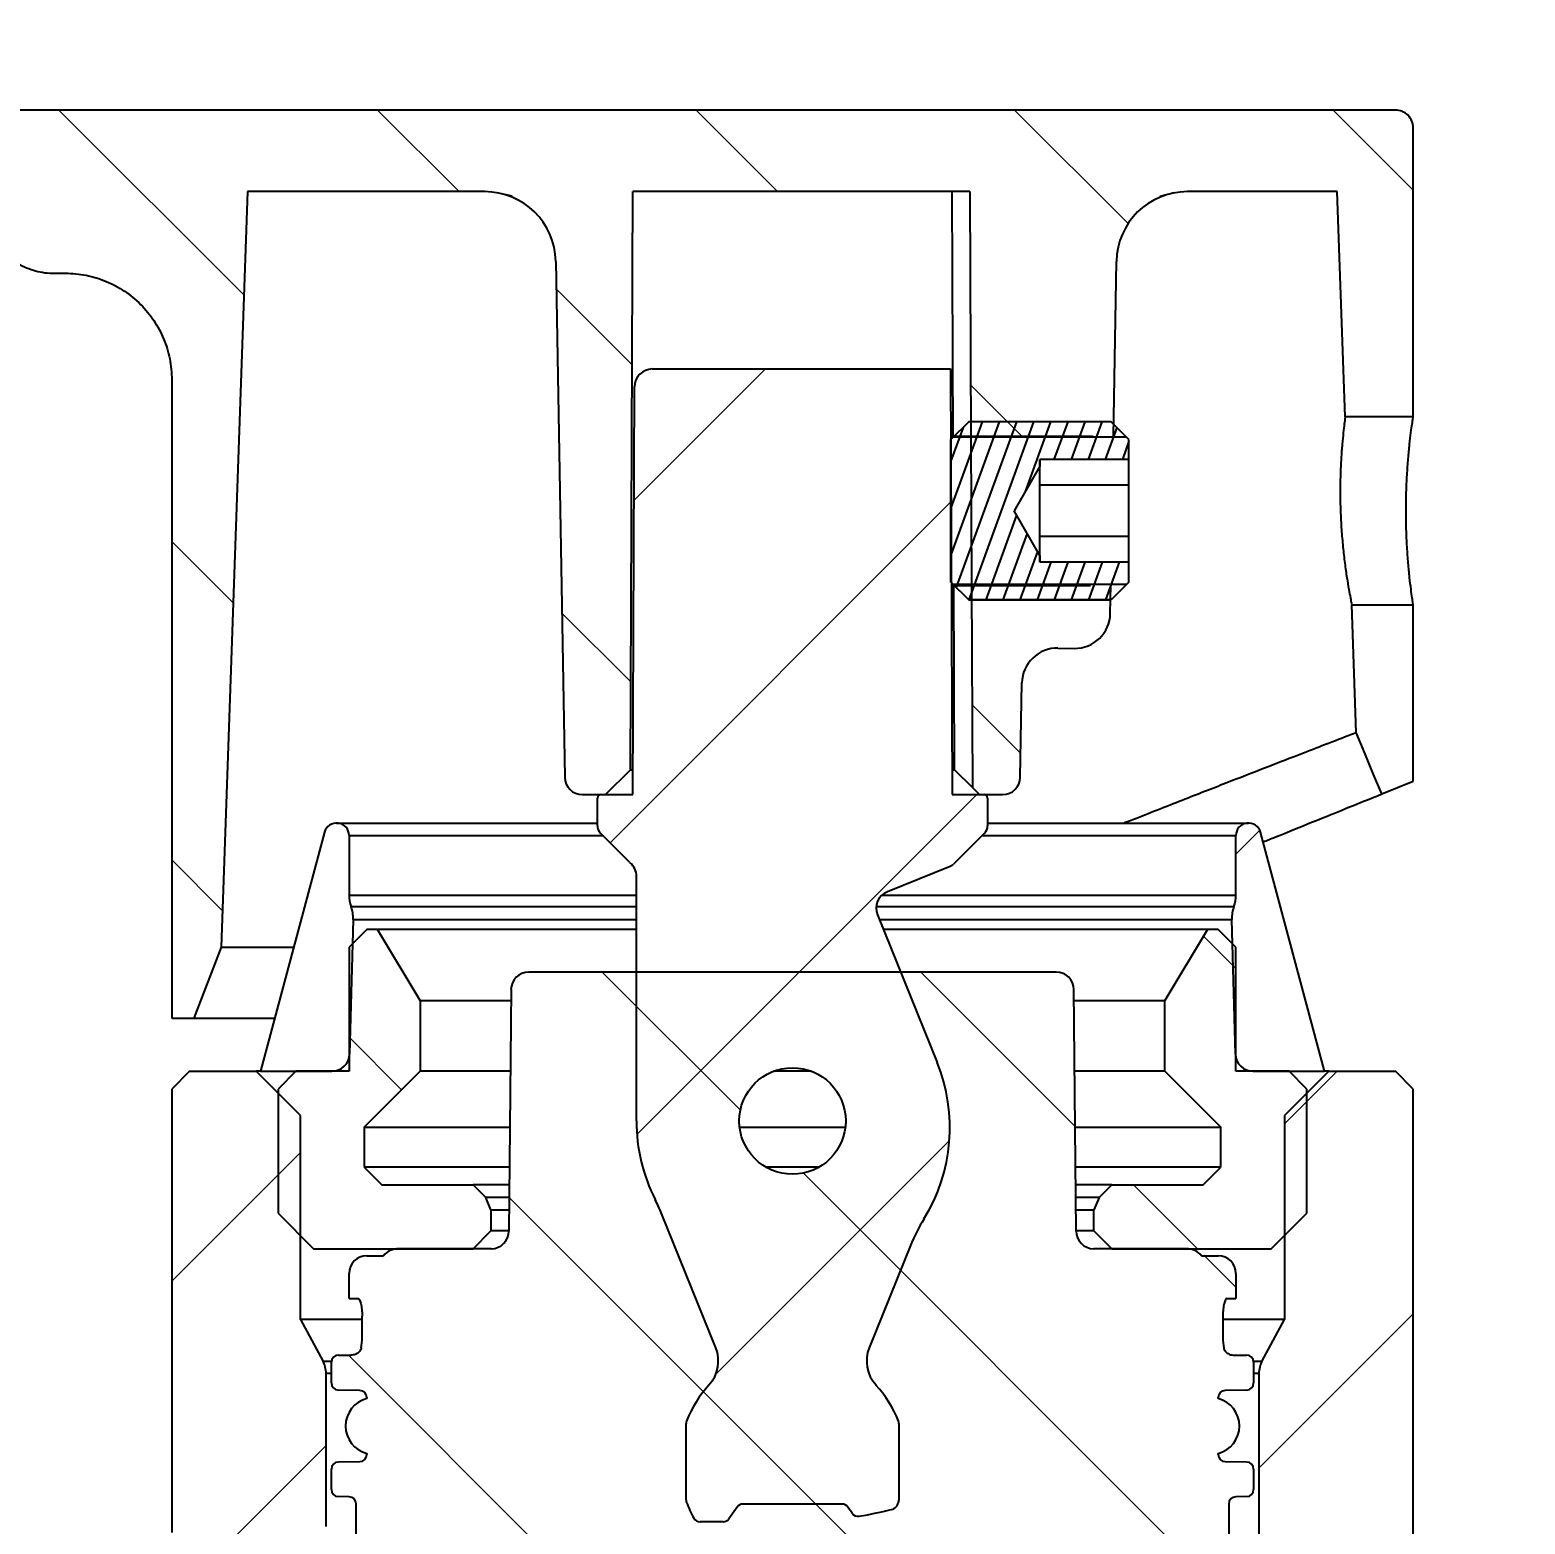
# Model space of a CAD drawing. Extents: x 0 to 1128, y 0 to 827.
# Drawn here: x 695.56 to 737.75, y 250.2 to 292.37 of the extents above; entities that cross this region are included whole.
import ezdxf

# ---------------------------------------------------------------- set-up
doc = ezdxf.new("R2010")
doc.units = 0
doc.header["$LTSCALE"] = 4
doc.header["$MEASUREMENT"] = 0
doc.header["$PDMODE"] = 3
doc.header["$PDSIZE"] = -10
doc.layers.get('0').update_dxf_attribs({"linetype": 'CONTINUOUS'})
doc.layers.get('DEFPOINTS').update_dxf_attribs({"linetype": 'CONTINUOUS'})
doc.layers.add('DEF_LAYER_ASSEM_MEMBER', color=7, linetype='CONTINUOUS')
doc.styles.add('Daelim Dimension', font='')
doc.styles.get('Daelim Dimension').set_extended_font_data('나눔고딕')
doc.dimstyles.new('DEFAULT', dxfattribs={"dimscale": 2, "dimtxt": 2, "dimasz": 2, "dimexe": 0, "dimexo": 2, "dimgap": 1, "dimtad": 1, "dimdec": 1, "dimzin": 9, "dimdsep": 46, "dimtxsty": 'Daelim Dimension', "dimcen": 0.5, "dimclrd": 252, "dimclre": 252, "dimclrt": 3, "dimadec": 1, "dimazin": 0, "dimtfac": 1, "dimtdec": 1, "dimtix": 1, "dimtmove": 0, "dimatfit": 3, "dimfxl": 1, "dimtolj": 1, "dimtzin": 1, "dimlwd": 9, "dimlwe": 9, "dimarcsym": 0})
pattern_1 = [(45, (206.573, -181.995), (-4.494825, 4.494825), [])]
pattern_2 = [(135, (206.573, -181.995), (-4.494825, -4.494825), [])]

# ---------------------------------------------------------------- blocks, each defined once
blk = doc.blocks.new('*D31')
at = {"color": 5, "lineweight": 9, "ltscale": 0.5, "transparency": 16777216}
for p, q in [((628.986, 291.801), (628.986, 327.879)), ((796.346, 226.827), (796.346, 327.879)), ((792.346, 325.879), (632.986, 325.879))]:
    blk.add_line(p, q, dxfattribs=at)
at = {"color": 5, "ltscale": 0.5, "transparency": 16777216}
for points in [[(632.986, 326.546), (632.986, 325.213), (628.986, 325.879)], [(792.346, 326.546), (792.346, 325.213), (796.346, 325.879)]]:
    blk.add_solid(points, dxfattribs=at)
at = {"layer": 'DEFPOINTS', "color": 0, "ltscale": 0.5, "transparency": 16777216}
for p in [(628.986, 325.879), (628.986, 287.801), (796.346, 222.827)]:
    blk.add_point(p, dxfattribs=at)
at = {"color": 7, "ltscale": 0.5, "transparency": 16777216, "insert": (712.666, 333.323), "char_height": 10, "attachment_point": 5, "style": 'Daelim Dimension'}
blk.add_mtext('\\A1;167', dxfattribs=at)

msp = doc.modelspace()

# ---------------------------------------------------------------- hatches: boundary and pattern name
at = {"linetype": 'Continuous', "lineweight": 18}
h = msp.add_hatch(dxfattribs=at)
h.set_pattern_fill('ANSI31', scale=50.853136, angle=90, style=0)
h.set_pattern_definition(pattern_2)
edge = h.paths.add_edge_path(flags=0)
edge.add_line((726.22, 285.834), (726.134, 280.894))
edge.add_line((726.134, 280.894), (722.112, 280.894))
edge.add_line((722.112, 280.894), (722.084, 287.801))
edge.add_line((722.084, 287.801), (712.574, 287.801))
edge.add_line((712.574, 287.801), (712.506, 271.481))
edge.add_line((712.506, 271.481), (711.805, 270.783))
edge.add_line((711.805, 270.783), (711.151, 270.783))
edge.add_arc((711.151, 271.284), 0.501, 181, 270, ccw=False)
edge.add_line((710.65, 271.275), (710.396, 285.834))
edge.add_arc((708.394, 285.799), 2.002, 361, 450)
edge.add_line((708.394, 287.801), (701.701, 287.801))
edge.add_line((701.701, 287.801), (700.956, 266.478))
edge.add_line((700.956, 266.478), (700.186, 264.477))
edge.add_line((700.186, 264.477), (699.56, 264.477))
edge.add_line((699.56, 264.477), (699.56, 282.495))
edge.add_spline(control_points=[(699.56, 282.495), (699.56, 282.729), (699.532, 282.963), (699.478, 283.19), (699.401, 283.515), (699.266, 283.831), (699.087, 284.112), (698.905, 284.397), (698.671, 284.655), (698.404, 284.862), (698.14, 285.068), (697.838, 285.232), (697.521, 285.34), (697.212, 285.444), (696.883, 285.499), (696.557, 285.499)], knot_values=[0.000025, 0.000025, 0.000025, 0.000025, 0.000724, 0.000724, 0.000724, 0.001732, 0.001732, 0.001732, 0.002753, 0.002753, 0.002753, 0.003763, 0.003763, 0.003763, 0.004744, 0.004744, 0.004744, 0.004744], weights=[1, 1, 1, 1, 1, 1, 1, 1, 1, 1, 1, 1, 1, 1, 1, 1], degree=3, periodic=0)
edge.add_line((696.557, 285.499), (696.25, 285.499))
edge.add_spline(control_points=[(696.25, 285.499), (696.205, 285.498), (696.161, 285.499), (696.117, 285.502), (695.893, 285.515), (695.668, 285.567), (695.461, 285.654), (695.254, 285.74), (695.06, 285.864), (694.893, 286.014), (694.729, 286.162), (694.589, 286.339), (694.482, 286.531)], knot_values=[0.000012, 0.000012, 0.000012, 0.000012, 0.000144, 0.000144, 0.000144, 0.000826, 0.000826, 0.000826, 0.001508, 0.001508, 0.001508, 0.002176, 0.002176, 0.002176, 0.002176], weights=[1, 1, 1, 1, 1, 1, 1, 1, 1, 1, 1, 1, 1], degree=3, periodic=0)
edge.add_spline(control_points=[(694.482, 286.531), (694.449, 286.592), (694.416, 286.648), (694.381, 286.703), (694.201, 286.988), (693.97, 287.245), (693.706, 287.454), (693.442, 287.662), (693.138, 287.828), (692.82, 287.938), (692.508, 288.045), (692.174, 288.101), (691.844, 288.101)], knot_values=[0.000018, 0.000018, 0.000018, 0.000018, 0.000213, 0.000213, 0.000213, 0.001236, 0.001236, 0.001236, 0.002257, 0.002257, 0.002257, 0.00326, 0.00326, 0.00326, 0.00326], weights=[1, 1, 1, 1, 1, 1, 1, 1, 1, 1, 1, 1, 1], degree=3, periodic=0)
edge.add_line((691.844, 288.101), (643.409, 288.101))
edge.add_spline(control_points=[(643.409, 288.101), (643.352, 288.101), (643.295, 288.1), (643.238, 288.096), (642.902, 288.077), (642.565, 287.999), (642.254, 287.87), (641.943, 287.741), (641.651, 287.556), (641.401, 287.331), (641.151, 287.106), (640.936, 286.835), (640.775, 286.54)], knot_values=[0.000033, 0.000033, 0.000033, 0.000033, 0.000204, 0.000204, 0.000204, 0.001227, 0.001227, 0.001227, 0.002249, 0.002249, 0.002249, 0.003271, 0.003271, 0.003271, 0.003271], weights=[1, 1, 1, 1, 1, 1, 1, 1, 1, 1, 1, 1, 1], degree=3, periodic=0)
edge.add_spline(control_points=[(640.775, 286.54), (640.755, 286.503), (640.733, 286.466), (640.711, 286.431), (640.591, 286.241), (640.436, 286.07), (640.26, 285.93), (640.084, 285.791), (639.882, 285.681), (639.67, 285.608), (639.462, 285.536), (639.239, 285.499), (639.019, 285.499)], knot_values=[0.000013, 0.000013, 0.000013, 0.000013, 0.00014, 0.00014, 0.00014, 0.000821, 0.000821, 0.000821, 0.001502, 0.001502, 0.001502, 0.002171, 0.002171, 0.002171, 0.002171], weights=[1, 1, 1, 1, 1, 1, 1, 1, 1, 1, 1, 1, 1], degree=3, periodic=0)
edge.add_line((639.019, 285.499), (631.289, 285.499))
edge.add_spline(control_points=[(631.289, 285.499), (631.097, 285.499), (630.663, 285.545), (629.897, 285.889), (629.19, 286.654), (628.884, 287.801), (629.19, 288.948), (629.897, 289.713), (630.663, 290.057), (631.097, 290.103), (631.288, 290.103)], knot_values=[0.026603, 0.026603, 0.026603, 0.026603, 0.145132, 0.263666, 0.3822, 0.500735, 0.619269, 0.737803, 0.856338, 0.974867, 0.974867, 0.974867, 0.974867], weights=[1, 1, 1, 1, 1, 1, 1, 1, 1, 1, 1], degree=3, periodic=0)
edge.add_line((631.288, 290.103), (734.095, 290.103))
edge.add_spline(control_points=[(734.095, 290.103), (734.096, 290.103), (734.155, 290.103), (734.283, 290.082), (734.461, 289.967), (734.576, 289.788), (734.597, 289.659), (734.597, 289.599)], knot_values=[0, 0, 0, 0, 0.000693, 0.199821, 0.39895, 0.598078, 0.80137, 0.80137, 0.80137, 0.80137], weights=[1, 1, 1, 1, 1, 1, 1, 1], degree=3, periodic=0)
edge.add_line((734.597, 289.599), (734.597, 281.444))
edge.add_line((734.597, 281.444), (732.677, 281.444))
edge.add_line((732.677, 281.444), (732.455, 287.801))
edge.add_line((732.455, 287.801), (728.222, 287.801))
edge.add_arc((728.222, 285.799), 2.002, 450, 539)
h = msp.add_hatch(dxfattribs=at)
h.set_pattern_fill('ANSI31', scale=50.853136, style=0)
h.set_pattern_definition(pattern_1)
edge = h.paths.add_edge_path(flags=0)
edge.add_arc((713.985, 254.801), 1.001, 317.3769, 382)
edge.add_line((714.913, 255.176), (713.383, 258.962))
edge.add_arc((708.742, 257.087), 5.005, 382, 386.9153)
edge.add_arc((717.579, 261.574), 4.905, 180, 206.9153, ccw=False)
edge.add_line((712.674, 261.574), (712.674, 268.477))
edge.add_arc((712.173, 268.477), 0.501, 360, 409.0553)
edge.add_arc((712.698, 269.081), 0.3, 225, 229.0553, ccw=False)
edge.add_line((712.486, 268.869), (711.66, 269.694))
edge.add_arc((711.873, 269.907), 0.3, 180, 225, ccw=False)
edge.add_line((711.573, 269.907), (711.573, 270.683))
edge.add_arc((711.673, 270.683), 0.1, 450, 540, ccw=False)
edge.add_line((711.673, 270.783), (712.574, 270.783))
edge.add_line((712.574, 270.783), (712.622, 282.297))
edge.add_arc((713.122, 282.295), 0.501, 450, 539.7613, ccw=False)
edge.add_line((713.122, 282.796), (721.533, 282.796))
edge.add_line((721.533, 282.796), (721.583, 270.783))
edge.add_line((721.583, 270.783), (722.484, 270.783))
edge.add_arc((722.484, 270.683), 0.1, 360, 450, ccw=False)
edge.add_line((722.584, 270.683), (722.584, 269.907))
edge.add_arc((722.284, 269.907), 0.3, 315, 360, ccw=False)
edge.add_line((722.496, 269.694), (721.626, 268.824))
edge.add_arc((721.414, 269.037), 0.3, 292, 315, ccw=False)
edge.add_line((721.526, 268.758), (719.755, 268.043))
edge.add_arc((719.943, 267.579), 0.501, 472, 562)
edge.add_line((719.478, 267.391), (721.162, 263.224))
edge.add_arc((716.614, 261.386), 4.905, 328.3415, 382, ccw=False)
edge.add_arc((725.05, 256.185), 5.005, 508.3415, 518)
edge.add_line((720.409, 258.06), (719.244, 255.176))
edge.add_arc((720.172, 254.801), 1.001, 518, 582.6231)
edge.add_arc((717.078, 251.953), 3.203, 381.0395, 402.6231, ccw=False)
edge.add_arc((719.881, 253.032), 0.2, 360, 381.0395, ccw=False)
edge.add_line((720.081, 253.032), (720.081, 250.875))
edge.add_arc((719.881, 250.875), 0.2, 338.9605, 360, ccw=False)
edge.add_arc((717.078, 251.953), 3.203, 337.725, 338.9605, ccw=False)
edge.add_arc((719.857, 250.815), 0.2, 284.4835, 337.725, ccw=False)
edge.add_arc((717.078, 261.574), 11.312, 279.573, 284.4835, ccw=False)
edge.add_arc((718.926, 250.617), 0.2, 215, 279.573, ccw=False)
edge.add_line((718.762, 250.502), (718.64, 250.677))
edge.add_arc((718.476, 250.562), 0.2, 395, 450)
edge.add_line((718.476, 250.762), (715.681, 250.762))
edge.add_arc((715.681, 250.562), 0.2, 450, 505)
edge.add_line((715.517, 250.677), (715.286, 250.347))
edge.add_arc((715.122, 250.462), 0.2, 270, 325, ccw=False)
edge.add_line((715.122, 250.262), (714.472, 250.262))
edge.add_arc((714.472, 250.462), 0.2, 209.7779, 270, ccw=False)
edge.add_arc((717.078, 251.953), 3.203, 201.0395, 209.7779, ccw=False)
edge.add_arc((714.275, 250.875), 0.2, 180, 201.0395, ccw=False)
edge.add_line((714.075, 250.875), (714.075, 253.032))
edge.add_arc((714.275, 253.032), 0.2, 518.9605, 540, ccw=False)
edge.add_arc((717.078, 251.953), 3.203, 497.3769, 518.9605, ccw=False)
edge = h.paths.add_edge_path(flags=0)
edge.add_arc((717.078, 261.574), 1.502, 180, 540, ccw=False)
h = msp.add_hatch(dxfattribs=at)
h.set_pattern_fill('ANSI31', scale=50.853136, angle=90, style=0)
h.set_pattern_definition(pattern_2)
edge = h.paths.add_edge_path(flags=0)
edge.add_line((726.06, 276.689), (726.046, 275.896))
edge.add_arc((725.046, 275.913), 1.001, 269, 359, ccw=False)
edge.add_line((725.028, 274.912), (724.571, 274.92))
edge.add_arc((724.554, 273.919), 1.001, 449, 539)
edge.add_line((723.553, 273.937), (723.506, 271.275))
edge.add_arc((723.006, 271.284), 0.501, 270, 359, ccw=False)
edge.add_line((723.006, 270.783), (722.352, 270.783))
edge.add_line((722.352, 270.783), (722.154, 270.981))
edge.add_line((722.154, 270.981), (722.13, 276.689))
edge.add_line((722.13, 276.689), (726.06, 276.689))
h = msp.add_hatch(dxfattribs=at)
h.set_pattern_fill('ANSI31', scale=50.853136, style=0)
h.set_pattern_definition(pattern_1)
edge = h.paths.add_edge_path(flags=0)
edge.add_arc((728.59, 267.951), 1.001, 340.6905, 360)
edge.add_line((729.591, 267.951), (729.591, 269.629))
edge.add_arc((729.945, 269.629), 0.354, 375, 540, ccw=False)
edge.add_line((730.287, 269.72), (732.094, 262.975))
edge.add_line((732.094, 262.975), (730.079, 262.975))
edge.add_arc((730.079, 263.476), 0.501, 181.5, 270, ccw=False)
edge.add_line((729.579, 263.462), (729.479, 267.263))
edge.add_arc((730.48, 267.289), 1.001, 160.6905, 181.5, ccw=False)
h = msp.add_hatch(dxfattribs=at)
h.set_pattern_fill('ANSI31', scale=50.853136, angle=90, style=0)
h.set_pattern_definition(pattern_2)
h.paths.add_polyline_path([(702.563, 258.971), (702.563, 262.475), (703.064, 262.975), (704.565, 262.975), (704.565, 266.479), (705.066, 266.979), (705.366, 266.979), (706.567, 264.977), (706.567, 262.975), (704.991, 261.398), (704.991, 260.272), (705.491, 259.772), (708.069, 259.772), (708.423, 259.418), (708.569, 259.064), (708.569, 258.47), (708.069, 257.97), (703.564, 257.97)], flags=0)
h = msp.add_hatch(dxfattribs=at)
h.set_pattern_fill('ANSI31', scale=50.853136, angle=90, style=0)
h.set_pattern_definition(pattern_2)
h.paths.add_polyline_path([(731.593, 262.475), (731.593, 258.971), (730.592, 257.97), (726.088, 257.97), (725.587, 258.47), (725.587, 259.064), (725.734, 259.418), (726.088, 259.772), (728.665, 259.772), (729.166, 260.272), (729.166, 261.398), (727.589, 262.975), (727.589, 264.977), (728.791, 266.979), (729.091, 266.979), (729.591, 266.479), (729.591, 262.975), (731.093, 262.975)], flags=0)
h = msp.add_hatch(dxfattribs=at)
h.set_pattern_fill('ANSI31', scale=50.853136, angle=90, style=0)
h.set_pattern_definition(pattern_2)
edge = h.paths.add_edge_path(flags=0)
edge.add_line((729.226, 256.068), (729.226, 255.467))
edge.add_arc((730.944, 255.455), 1.718, 539.5976, 549.6589)
edge.add_spline(control_points=[(729.25, 255.167), (729.253, 255.151), (729.258, 255.136), (729.278, 255.092), (729.299, 255.065), (729.356, 255.017), (729.39, 254.999), (729.462, 254.974), (729.501, 254.967), (729.541, 254.967), (729.542, 254.967), (729.543, 254.967)], knot_values=[0, 0, 0, 0, 0.127415, 0.127415, 0.396654, 0.396654, 0.683469, 0.683469, 0.992235, 0.992235, 1, 1, 1, 1], weights=[1, 1, 1, 1, 1, 1, 1, 1, 1, 1, 1, 1], degree=3, periodic=0)
edge.add_line((729.543, 254.967), (729.892, 254.967))
edge.add_arc((729.892, 254.766), 0.2, 360, 450, ccw=False)
edge.add_line((730.092, 254.766), (730.092, 254.18))
edge.add_arc((729.892, 254.18), 0.2, 271, 360, ccw=False)
edge.add_line((729.895, 253.98), (729.288, 253.969))
edge.add_arc((729.291, 253.769), 0.2, 451, 540)
edge.add_line((729.091, 253.769), (729.091, 253.74))
edge.add_arc((728.891, 252.965), 0.801, 284.4775, 435.5225, ccw=False)
edge.add_line((729.091, 252.189), (729.091, 252.16))
edge.add_arc((729.291, 252.16), 0.2, 180, 269)
edge.add_line((729.288, 251.96), (729.895, 251.95))
edge.add_arc((729.892, 251.749), 0.2, 360, 449, ccw=False)
edge.add_line((730.092, 251.749), (730.092, 251.171))
edge.add_arc((729.892, 251.171), 0.2, 271, 360, ccw=False)
edge.add_line((729.895, 250.971), (729.588, 250.966))
edge.add_arc((729.591, 250.766), 0.2, 451, 540)
edge.add_line((729.391, 250.766), (729.391, 239.751))
edge.add_arc((728.39, 239.751), 1.001, 296.3786, 360, ccw=False)
edge.add_line((728.835, 238.854), (728.835, 231.943))
edge.add_arc((728.635, 231.943), 0.2, 270, 360, ccw=False)
edge.add_line((728.635, 231.742), (705.522, 231.742))
edge.add_arc((705.522, 231.943), 0.2, 180, 270, ccw=False)
edge.add_line((705.322, 231.943), (705.322, 238.854))
edge.add_arc((705.766, 239.751), 1.001, 180, 243.6214, ccw=False)
edge.add_line((704.765, 239.751), (704.765, 250.766))
edge.add_arc((704.565, 250.766), 0.2, 360, 449)
edge.add_line((704.569, 250.966), (704.261, 250.971))
edge.add_arc((704.265, 251.171), 0.2, 180, 269, ccw=False)
edge.add_line((704.065, 251.171), (704.065, 251.749))
edge.add_arc((704.265, 251.749), 0.2, 451, 540, ccw=False)
edge.add_line((704.261, 251.95), (704.869, 251.96))
edge.add_arc((704.866, 252.16), 0.2, 271, 360)
edge.add_line((705.066, 252.16), (705.066, 252.189))
edge.add_arc((705.266, 252.965), 0.801, 104.4775, 255.5225, ccw=False)
edge.add_line((705.066, 253.74), (705.066, 253.769))
edge.add_arc((704.866, 253.769), 0.2, 360, 449)
edge.add_line((704.869, 253.969), (704.261, 253.98))
edge.add_arc((704.265, 254.18), 0.2, 180, 269, ccw=False)
edge.add_line((704.065, 254.18), (704.065, 254.766))
edge.add_arc((704.265, 254.766), 0.2, 450, 540, ccw=False)
edge.add_line((704.265, 254.967), (704.614, 254.967))
edge.add_spline(control_points=[(704.614, 254.967), (704.615, 254.967), (704.616, 254.967), (704.655, 254.967), (704.695, 254.974), (704.767, 254.999), (704.801, 255.017), (704.857, 255.065), (704.879, 255.092), (704.899, 255.136), (704.904, 255.151), (704.907, 255.167)], knot_values=[0, 0, 0, 0, 0.007765, 0.007765, 0.316531, 0.316531, 0.603346, 0.603346, 0.872585, 0.872585, 1, 1, 1, 1], weights=[1, 1, 1, 1, 1, 1, 1, 1, 1, 1, 1, 1], degree=3, periodic=0)
edge.add_arc((703.213, 255.455), 1.718, 350.3411, 360.4024)
edge.add_line((704.931, 255.467), (704.931, 256.068))
edge.add_spline(control_points=[(704.931, 256.068), (704.931, 256.131), (704.928, 256.198), (704.915, 256.32), (704.906, 256.376), (704.886, 256.465), (704.873, 256.504), (704.845, 256.556), (704.831, 256.568), (704.818, 256.568)], knot_values=[0, 0, 0, 0, 0.246818, 0.246818, 0.493637, 0.493637, 0.746818, 0.746818, 1, 1, 1, 1], weights=[1, 1, 1, 1, 1, 1, 1, 1, 1, 1], degree=3, periodic=0)
edge.add_line((704.818, 256.568), (704.565, 256.568))
edge.add_line((704.565, 256.568), (704.565, 257.269))
edge.add_arc((705.066, 257.269), 0.501, 450, 540, ccw=False)
edge.add_line((705.066, 257.77), (705.531, 257.77))
edge.add_arc((705.957, 257.416), 0.553, 449.1913, 500.3139, ccw=False)
edge.add_line((705.965, 257.97), (708.574, 257.97))
edge.add_arc((708.574, 258.47), 0.501, 270, 359.5)
edge.add_line((709.074, 258.466), (709.134, 265.282))
edge.add_arc((709.634, 265.277), 0.501, 450, 539.5, ccw=False)
edge.add_line((709.634, 265.778), (724.522, 265.778))
edge.add_arc((724.522, 265.277), 0.501, 360.5, 450, ccw=False)
edge.add_line((725.023, 265.282), (725.082, 258.466))
edge.add_arc((725.583, 258.47), 0.501, 180.5, 270)
edge.add_line((725.583, 257.97), (728.192, 257.97))
edge.add_arc((728.2, 257.416), 0.553, 399.6961, 450.8086, ccw=False)
edge.add_line((728.626, 257.77), (729.091, 257.77))
edge.add_arc((729.091, 257.269), 0.501, 360, 450, ccw=False)
edge.add_line((729.591, 257.269), (729.591, 256.568))
edge.add_line((729.591, 256.568), (729.339, 256.568))
edge.add_spline(control_points=[(729.339, 256.568), (729.326, 256.568), (729.311, 256.556), (729.284, 256.504), (729.271, 256.465), (729.25, 256.376), (729.241, 256.32), (729.229, 256.198), (729.226, 256.131), (729.226, 256.068)], knot_values=[0, 0, 0, 0, 0.253182, 0.253182, 0.506363, 0.506363, 0.753182, 0.753182, 1, 1, 1, 1], weights=[1, 1, 1, 1, 1, 1, 1, 1, 1, 1], degree=3, periodic=0)
edge = h.paths.add_edge_path(flags=0)
edge.add_arc((717.078, 261.574), 1.502, 180, 540, ccw=False)
h = msp.add_hatch(dxfattribs=at)
h.set_pattern_fill('ANSI31', scale=50.853136, style=0)
h.set_pattern_definition(pattern_1)
edge = h.paths.add_edge_path(flags=0)
edge.add_spline(control_points=[(703.915, 250.132), (703.869, 250.112), (703.823, 250.094), (703.776, 250.078), (703.714, 250.056), (703.65, 250.037), (703.586, 250.021)], knot_values=[0.002326, 0.002326, 0.002326, 0.002326, 0.002474, 0.002474, 0.002474, 0.002673, 0.002673, 0.002673, 0.002673], weights=[1, 1, 1, 1, 1, 1, 1], degree=3, periodic=0)
edge.add_spline(control_points=[(703.586, 250.021), (703.368, 249.969), (703.156, 249.877), (702.969, 249.756), (702.781, 249.634), (702.611, 249.478), (702.474, 249.301), (702.337, 249.123), (702.229, 248.92), (702.158, 248.708), (702.137, 248.643), (702.119, 248.577), (702.104, 248.51)], knot_values=[0, 0, 0, 0, 0.000671, 0.000671, 0.000671, 0.001342, 0.001342, 0.001342, 0.002013, 0.002013, 0.002013, 0.002216, 0.002216, 0.002216, 0.002216], weights=[1, 1, 1, 1, 1, 1, 1, 1, 1, 1, 1, 1, 1], degree=3, periodic=0)
edge.add_arc((695.556, 249.961), 6.707, 270, 347.5006, ccw=False)
edge.add_line((695.556, 243.254), (664.824, 243.254))
edge.add_ellipse((664.826, 241.752), major_axis=(1.063, -1.063), ratio=0.998783, start_angle=135.0349, end_angle=210.9569)
edge.add_line((663.368, 242.117), (661.133, 233.158))
edge.add_ellipse((659.189, 233.646), major_axis=(1.417, -1.417), ratio=0.998783, start_angle=-17.0414, end_angle=30.9569, ccw=False)
edge.add_line((660.129, 231.876), (660.129, 232.643))
edge.add_line((660.129, 232.643), (658.352, 232.643))
edge.add_arc((658.352, 233.344), 0.701, 180, 270, ccw=False)
edge.add_line((657.652, 233.344), (657.652, 235.014))
edge.add_spline(control_points=[(657.652, 235.014), (657.671, 235.021), (657.691, 235.028), (657.712, 235.034)], knot_values=[0.001091, 0.001091, 0.001091, 0.001091, 0.001154, 0.001154, 0.001154, 0.001154], weights=[1, 1, 1, 1], degree=3, periodic=0)
edge.add_ellipse((657.122, 236.949), major_axis=(1.234, -1.579), ratio=0.99902, start_angle=339.0884, end_angle=397.9667)
edge.add_line((659.066, 236.462), (660.14, 240.769))
edge.add_ellipse((658.196, 241.251), major_axis=(1.58, 1.234), ratio=0.998395, start_angle=308.0384, end_angle=398.8553)
edge.add_line((658.653, 243.202), (658.653, 240.051))
edge.add_arc((657.652, 240.051), 1.001, 270, 360, ccw=False)
edge.add_line((657.652, 239.05), (657.652, 239.05))
edge.add_line((657.652, 239.05), (657.652, 240.051))
edge.add_line((657.652, 240.051), (656.25, 240.051))
edge.add_arc((656.25, 240.552), 0.501, 180, 270, ccw=False)
edge.add_line((655.75, 240.552), (655.75, 243.355))
edge.add_line((655.75, 243.355), (653.798, 243.355))
edge.add_arc((653.798, 243.655), 0.3, 180, 270, ccw=False)
edge.add_line((653.497, 243.655), (653.497, 245.957))
edge.add_line((653.497, 245.957), (695.556, 245.957))
edge.add_arc((695.556, 249.961), 4.004, 270, 360)
edge.add_line((699.56, 249.961), (699.56, 262.475))
edge.add_line((699.56, 262.475), (700.061, 262.975))
edge.add_line((700.061, 262.975), (701.937, 262.975))
edge.add_line((701.937, 262.975), (703.189, 261.724))
edge.add_line((703.189, 261.724), (703.189, 255.968))
edge.add_line((703.189, 255.968), (703.83, 254.783))
edge.add_arc((703.214, 254.449), 0.701, 360, 388.4205, ccw=False)
edge.add_line((703.915, 254.449), (703.915, 250.132))
h = msp.add_hatch(dxfattribs=at)
h.set_pattern_fill('ANSI31', scale=50.853136, style=0)
h.set_pattern_definition(pattern_1)
edge = h.paths.add_edge_path(flags=0)
edge.add_line((704.315, 233.242), (704.315, 231.742))
edge.add_line((704.315, 231.742), (729.842, 231.742))
edge.add_line((729.842, 231.742), (729.842, 234.276))
edge.add_ellipse((728.089, 235.247), major_axis=(1.417, -1.417), ratio=0.998783, start_angle=16.0191, end_angle=44.9651)
edge.add_line((730.092, 235.245), (730.092, 244.459))
edge.add_line((730.092, 244.459), (730.242, 244.459))
edge.add_line((730.242, 244.459), (730.242, 254.449))
edge.add_arc((730.943, 254.449), 0.701, 511.5795, 540, ccw=False)
edge.add_line((730.326, 254.783), (730.968, 255.968))
edge.add_line((730.968, 255.968), (730.968, 261.724))
edge.add_line((730.968, 261.724), (732.219, 262.975))
edge.add_line((732.219, 262.975), (734.096, 262.975))
edge.add_line((734.096, 262.975), (734.597, 262.475))
edge.add_line((734.597, 262.475), (734.597, 249.467))
edge.add_arc((738.601, 249.467), 4.004, 540, 602.8993)
edge.add_arc((736.549, 245.457), 0.501, 360, 422.8993, ccw=False)
edge.add_line((737.049, 245.457), (737.049, 212.222))
edge.add_arc((736.549, 212.222), 0.501, 270, 360, ccw=False)
edge.add_line((736.549, 211.722), (704.523, 211.722))
edge.add_spline(control_points=[(704.523, 211.722), (704.466, 211.722), (704.408, 211.732), (704.355, 211.751), (704.302, 211.77), (704.252, 211.798), (704.208, 211.833), (704.165, 211.868), (704.127, 211.911), (704.097, 211.959), (704.068, 212.007), (704.046, 212.06), (704.034, 212.115)], knot_values=[0, 0, 0, 0, 0.000171, 0.000171, 0.000171, 0.000338, 0.000338, 0.000338, 0.000506, 0.000506, 0.000506, 0.000674, 0.000674, 0.000674, 0.000674], weights=[1, 1, 1, 1, 1, 1, 1, 1, 1, 1, 1, 1, 1], degree=3, periodic=0)
edge.add_spline(control_points=[(704.034, 212.115), (703.727, 213.515), (703.198, 214.884), (702.474, 216.121), (701.685, 217.471), (700.649, 218.694), (699.477, 219.729), (697.871, 221.147), (695.975, 222.26), (694.002, 223.096), (691.028, 224.355), (687.788, 225.045), (684.57, 225.311), (681.207, 225.588), (677.823, 225.436), (674.449, 225.436), (673.308, 225.436), (672.167, 225.459), (671.026, 225.434), (670.244, 225.417), (669.455, 225.262), (668.724, 224.986), (667.992, 224.711), (667.298, 224.305), (666.699, 223.804), (666.098, 223.301), (665.575, 222.688), (665.174, 222.015), (664.925, 221.598), (664.719, 221.151), (664.562, 220.691)], knot_values=[0.000395, 0.000395, 0.000395, 0.000395, 0.004689, 0.004689, 0.004689, 0.009368, 0.009368, 0.009368, 0.015799, 0.015799, 0.015799, 0.025522, 0.025522, 0.025522, 0.035593, 0.035593, 0.035593, 0.038999, 0.038999, 0.038999, 0.041366, 0.041366, 0.041366, 0.043733, 0.043733, 0.043733, 0.046104, 0.046104, 0.046104, 0.047574, 0.047574, 0.047574, 0.047574], weights=[1, 1, 1, 1, 1, 1, 1, 1, 1, 1, 1, 1, 1, 1, 1, 1, 1, 1, 1, 1, 1, 1, 1, 1, 1, 1, 1, 1, 1, 1, 1], degree=3, periodic=0)
edge.add_line((664.562, 220.691), (664.562, 219.93))
edge.add_spline(control_points=[(664.562, 219.93), (664.472, 219.84), (664.382, 219.751), (664.293, 219.661), (664.216, 219.584), (664.139, 219.507), (664.062, 219.43)], knot_values=[0.023427, 0.023427, 0.023427, 0.023427, 0.023808, 0.023808, 0.023808, 0.024134, 0.024134, 0.024134, 0.024134], weights=[1, 1, 1, 1, 1, 1, 1], degree=3, periodic=0)
edge.add_line((664.062, 219.43), (662.256, 219.43))
edge.add_line((662.256, 219.43), (662.256, 220.931))
edge.add_line((662.256, 220.931), (661.456, 220.931))
edge.add_arc((661.456, 221.231), 0.3, 180, 270, ccw=False)
edge.add_line((661.155, 221.231), (661.155, 222.433))
edge.add_line((661.155, 222.433), (660.129, 223.025))
edge.add_line((660.129, 223.025), (660.129, 225.963))
edge.add_spline(control_points=[(660.129, 225.963), (660.195, 225.998), (660.263, 226.027), (660.333, 226.052), (660.492, 226.108), (660.662, 226.137), (660.83, 226.137)], knot_values=[0.001632, 0.001632, 0.001632, 0.001632, 0.001855, 0.001855, 0.001855, 0.002363, 0.002363, 0.002363, 0.002363], weights=[1, 1, 1, 1, 1, 1, 1], degree=3, periodic=0)
edge.add_line((660.83, 226.137), (661.257, 226.137))
edge.add_ellipse((661.254, 224.133), major_axis=(-1.417, -1.417), ratio=0.998783, start_angle=182.2539, end_angle=224.9651, ccw=False)
edge.add_spline(control_points=[(662.615, 225.605), (662.738, 225.491), (662.883, 225.397), (663.037, 225.33), (663.191, 225.264), (663.359, 225.223), (663.526, 225.211), (663.694, 225.199), (663.866, 225.215), (664.028, 225.259), (664.19, 225.304), (664.347, 225.376), (664.486, 225.472), (664.543, 225.511), (664.597, 225.554), (664.648, 225.6)], knot_values=[0, 0, 0, 0, 0.000503, 0.000503, 0.000503, 0.001007, 0.001007, 0.001007, 0.00151, 0.00151, 0.00151, 0.002014, 0.002014, 0.002014, 0.002218, 0.002218, 0.002218, 0.002218], weights=[1, 1, 1, 1, 1, 1, 1, 1, 1, 1, 1, 1, 1, 1, 1, 1], degree=3, periodic=0)
edge.add_spline(control_points=[(664.648, 225.6), (665.098, 226.011), (665.589, 226.381), (666.108, 226.7), (667.034, 227.269), (668.071, 227.687), (669.133, 227.917), (671.605, 228.455), (674.19, 228.139), (676.72, 228.139), (679.928, 228.138), (683.156, 228.238), (686.34, 227.845), (689.608, 227.443), (692.876, 226.611), (695.863, 225.227)], knot_values=[0.015157, 0.015157, 0.015157, 0.015157, 0.017002, 0.017002, 0.017002, 0.020302, 0.020302, 0.020302, 0.028005, 0.028005, 0.028005, 0.037772, 0.037772, 0.037772, 0.047869, 0.047869, 0.047869, 0.047869], weights=[1, 1, 1, 1, 1, 1, 1, 1, 1, 1, 1, 1, 1, 1, 1, 1], degree=3, periodic=0)
edge.add_spline(control_points=[(695.863, 225.227), (696.016, 225.156), (696.183, 225.111), (696.351, 225.095), (696.518, 225.078), (696.691, 225.091), (696.854, 225.131), (697.017, 225.171), (697.176, 225.24), (697.317, 225.332), (697.457, 225.424), (697.584, 225.541), (697.687, 225.675), (697.752, 225.76), (697.809, 225.853), (697.854, 225.95)], knot_values=[0, 0, 0, 0, 0.000504, 0.000504, 0.000504, 0.001008, 0.001008, 0.001008, 0.001512, 0.001512, 0.001512, 0.002016, 0.002016, 0.002016, 0.002335, 0.002335, 0.002335, 0.002335], weights=[1, 1, 1, 1, 1, 1, 1, 1, 1, 1, 1, 1, 1, 1, 1, 1], degree=3, periodic=0)
edge.add_line((697.854, 225.95), (699.932, 230.37))
edge.add_ellipse((704.463, 228.236), major_axis=(-2.685, 4.229), ratio=0.999146, start_angle=-30.7384, end_angle=32.3883, ccw=False)

# ---------------------------------------------------------------- linework, layer by layer
at = {"color": 7, "linetype": 'Continuous', "lineweight": 25}
for p, q in [((734.095, 290.103), (631.289, 290.103)), ((734.171, 290.096), (734.176, 290.09)), ((734.597, 281.444), (734.597, 289.603)), ((701.701, 287.801), (700.956, 266.478)), ((708.394, 287.801), (701.701, 287.801)), ((712.506, 271.481), (712.574, 287.801)), ((722.084, 287.801), (712.574, 287.801)), ((721.612, 280.865), (721.583, 287.801)), ((722.084, 287.801), (722.112, 280.894)), ((732.455, 287.801), (728.222, 287.801)), ((732.677, 281.444), (732.455, 287.801)), ((709.166, 287.67), (708.744, 287.77)), ((727.846, 287.765), (727.455, 287.665)), ((710.396, 285.834), (710.65, 271.275)), ((726.134, 280.894), (726.22, 285.834)), ((696.25, 285.499), (696.557, 285.499)), ((713.122, 282.796), (721.533, 282.796)), ((721.533, 282.796), (721.583, 270.783)), ((699.56, 282.495), (699.56, 264.477)), ((712.574, 270.783), (712.622, 282.297)), ((734.597, 281.444), (732.677, 281.444)), ((725.562, 280.894), (721.541, 280.894)), ((722.112, 280.894), (722.13, 276.689)), ((721.558, 276.69), (725.489, 276.69)), ((721.651, 271.481), (721.629, 276.703)), ((722.13, 276.689), (722.154, 270.981)), ((726.046, 275.896), (726.06, 276.689)), ((732.988, 272.541), (732.863, 276.139)), ((732.863, 276.139), (734.597, 276.139)), ((734.597, 271.161), (734.597, 276.139)), ((724.571, 274.92), (725.028, 274.912)), ((723.506, 271.275), (723.553, 273.937)), ((711.805, 270.783), (712.506, 271.481)), ((712.506, 271.484), (712.577, 271.484)), ((721.58, 271.484), (721.651, 271.484)), ((721.651, 271.481), (722.154, 270.981)), ((722.154, 270.981), (722.352, 270.783)), ((733.708, 270.802), (734.597, 271.161)), ((711.151, 270.783), (711.805, 270.783)), ((711.573, 269.907), (711.573, 270.683)), ((711.673, 270.783), (712.574, 270.783)), ((721.583, 270.783), (722.484, 270.783)), ((722.352, 270.783), (723.006, 270.783)), ((722.584, 270.683), (722.584, 269.907)), ((703.87, 269.72), (702.063, 262.975)), ((704.212, 269.982), (711.573, 269.982)), ((712.486, 268.869), (711.66, 269.694)), ((722.496, 269.694), (721.626, 268.824)), ((722.584, 269.982), (729.945, 269.982)), ((732.094, 262.975), (730.287, 269.72)), ((704.565, 269.629), (704.565, 267.951)), ((729.591, 267.951), (729.591, 269.629)), ((712.674, 261.574), (712.674, 268.477)), ((721.526, 268.758), (719.755, 268.043)), ((704.677, 267.263), (704.578, 263.462)), ((719.478, 267.391), (721.162, 263.224)), ((729.579, 263.462), (729.479, 267.263)), ((705.066, 266.979), (704.565, 266.479)), ((705.366, 266.979), (705.066, 266.979)), ((706.567, 264.977), (705.366, 266.979)), ((712.674, 266.979), (705.366, 266.979)), ((728.791, 266.979), (719.645, 266.979)), ((728.791, 266.979), (727.589, 264.977)), ((729.091, 266.979), (728.791, 266.979)), ((729.591, 266.479), (729.091, 266.979)), ((700.956, 266.478), (700.186, 264.477)), ((700.956, 266.478), (703.001, 266.478)), ((704.565, 266.479), (704.565, 262.975)), ((729.591, 262.975), (729.591, 266.479)), ((724.522, 265.778), (709.634, 265.778)), ((709.134, 265.282), (709.074, 258.466)), ((725.082, 258.466), (725.023, 265.282)), ((706.567, 264.977), (706.567, 262.975)), ((706.567, 264.977), (709.131, 264.977)), ((725.026, 264.977), (727.589, 264.977)), ((727.589, 262.975), (727.589, 264.977)), ((699.56, 264.477), (700.186, 264.477)), ((700.186, 264.477), (702.465, 264.477)), ((700.061, 262.975), (699.56, 262.475)), ((700.061, 262.975), (701.937, 262.975)), ((703.189, 261.724), (701.937, 262.975)), ((702.063, 262.975), (701.937, 262.975)), ((702.063, 262.975), (704.078, 262.975)), ((703.064, 262.975), (702.563, 262.475)), ((704.565, 262.975), (703.064, 262.975)), ((704.991, 261.398), (706.567, 262.975)), ((709.114, 262.975), (706.567, 262.975)), ((717.617, 262.975), (716.539, 262.975)), ((727.589, 262.975), (725.043, 262.975)), ((727.589, 262.975), (729.166, 261.398)), ((731.093, 262.975), (729.591, 262.975)), ((730.079, 262.975), (732.094, 262.975)), ((732.219, 262.975), (730.968, 261.724)), ((731.593, 262.475), (731.093, 262.975)), ((732.219, 262.975), (732.094, 262.975)), ((732.219, 262.975), (734.096, 262.975)), ((734.597, 262.475), (734.096, 262.975)), ((699.56, 262.475), (699.56, 249.961)), ((702.563, 262.475), (702.563, 258.971)), ((731.593, 258.971), (731.593, 262.475)), ((734.597, 249.467), (734.597, 262.475)), ((703.189, 255.968), (703.189, 261.724)), ((730.968, 261.724), (730.968, 255.968)), ((704.991, 261.398), (704.991, 260.272)), ((704.991, 261.398), (709.1, 261.398)), ((715.587, 261.398), (718.57, 261.398)), ((725.057, 261.398), (729.166, 261.398)), ((729.166, 260.272), (729.166, 261.398)), ((704.991, 260.272), (705.491, 259.772)), ((709.09, 260.272), (704.991, 260.272)), ((717.827, 260.272), (716.329, 260.272)), ((729.166, 260.272), (725.067, 260.272)), ((728.665, 259.772), (729.166, 260.272)), ((705.491, 259.772), (708.069, 259.772)), ((708.423, 259.418), (708.069, 259.772)), ((709.086, 259.772), (708.069, 259.772)), ((726.088, 259.772), (725.071, 259.772)), ((726.088, 259.772), (725.734, 259.418)), ((726.088, 259.772), (728.665, 259.772)), ((708.569, 259.064), (708.423, 259.418)), ((709.083, 259.418), (708.423, 259.418)), ((725.734, 259.418), (725.074, 259.418)), ((725.734, 259.418), (725.587, 259.064)), ((702.563, 258.971), (703.564, 257.97)), ((708.569, 259.064), (708.569, 258.47)), ((708.569, 259.064), (709.079, 259.064)), ((714.913, 255.176), (713.383, 258.962)), ((725.077, 259.064), (725.587, 259.064)), ((725.587, 258.47), (725.587, 259.064)), ((730.592, 257.97), (731.593, 258.971)), ((708.069, 257.97), (708.569, 258.47)), ((709.074, 258.47), (708.569, 258.47)), ((725.587, 258.47), (725.082, 258.47)), ((725.587, 258.47), (726.088, 257.97)), ((703.564, 257.97), (708.069, 257.97)), ((708.574, 257.97), (705.965, 257.97)), ((720.409, 258.06), (719.244, 255.176)), ((728.192, 257.97), (725.583, 257.97)), ((726.088, 257.97), (730.592, 257.97)), ((705.066, 257.77), (705.531, 257.77)), ((728.626, 257.77), (729.091, 257.77)), ((704.565, 256.568), (704.565, 257.269)), ((729.591, 257.269), (729.591, 256.568)), ((704.565, 256.568), (704.818, 256.568)), ((729.339, 256.568), (729.591, 256.568)), ((703.189, 255.968), (703.83, 254.783)), ((704.931, 255.968), (703.189, 255.968)), ((704.931, 255.467), (704.931, 256.068)), ((729.226, 256.068), (729.226, 255.467)), ((730.968, 255.968), (729.226, 255.968)), ((730.326, 254.783), (730.968, 255.968)), ((704.265, 254.967), (704.614, 254.967)), ((729.543, 254.967), (729.892, 254.967)), ((704.065, 254.18), (704.065, 254.766)), ((730.092, 254.766), (730.092, 254.18)), ((703.915, 250.132), (703.915, 254.449)), ((730.242, 254.449), (730.242, 244.459)), ((704.869, 253.969), (704.261, 253.98)), ((705.066, 253.769), (705.066, 253.74)), ((729.091, 253.74), (729.091, 253.769)), ((729.895, 253.98), (729.288, 253.969)), ((714.075, 250.875), (714.075, 253.032)), ((720.081, 253.032), (720.081, 250.875)), ((704.261, 251.95), (704.869, 251.96)), ((705.066, 252.189), (705.066, 252.16)), ((729.091, 252.16), (729.091, 252.189)), ((729.288, 251.96), (729.895, 251.95)), ((704.065, 251.171), (704.065, 251.749)), ((730.092, 251.749), (730.092, 251.171)), ((704.569, 250.966), (704.261, 250.971)), ((704.765, 239.751), (704.765, 250.766)), ((715.517, 250.677), (715.286, 250.347)), ((718.476, 250.762), (715.681, 250.762)), ((718.762, 250.502), (718.64, 250.677)), ((729.391, 250.766), (729.391, 239.751)), ((729.895, 250.971), (729.588, 250.966)), ((715.122, 250.262), (714.472, 250.262))]:
    msp.add_line(p, q, dxfattribs=at)
at = {"color": 7, "linetype": 'Continuous'}
for p, q in [((722.052, 281.305), (721.55, 280.803)), ((726.072, 281.305), (722.052, 281.305)), ((726.575, 280.803), (726.072, 281.305)), ((724.883, 280.87), (721.55, 280.87)), ((721.55, 276.783), (721.55, 280.803)), ((726.575, 280.243), (726.575, 280.803)), ((724.062, 280.243), (724.062, 280.049)), ((726.575, 280.243), (724.062, 280.243)), ((724.062, 280.049), (723.337, 278.793)), ((724.062, 277.536), (723.337, 278.793)), ((724.062, 277.536), (724.062, 277.342)), ((726.575, 277.342), (724.062, 277.342)), ((726.575, 276.783), (726.575, 277.342)), ((722.052, 276.28), (721.55, 276.783)), ((724.738, 276.715), (721.55, 276.715)), ((726.575, 276.783), (726.072, 276.28)), ((726.072, 276.28), (722.052, 276.28))]:
    msp.add_line(p, q, dxfattribs=at)
at = {"color": 2, "linetype": 'Continuous'}
for p, q in [((722.432, 281.305), (721.55, 278.88)), ((722.915, 281.305), (721.55, 277.554)), ((721.891, 281.144), (721.55, 280.206)), ((723.397, 281.305), (721.697, 276.635)), ((723.88, 281.305), (722.051, 276.281)), ((724.362, 281.305), (723.637, 279.312)), ((724.845, 281.305), (724.458, 280.243)), ((725.327, 281.305), (724.941, 280.243)), ((725.81, 281.305), (725.423, 280.243)), ((726.234, 281.144), (725.906, 280.243)), ((726.575, 280.755), (726.388, 280.243)), ((723.405, 278.675), (722.533, 276.28)), ((723.701, 278.162), (723.016, 276.28)), ((723.997, 277.65), (723.498, 276.28)), ((724.367, 277.342), (723.981, 276.28)), ((724.85, 277.342), (724.463, 276.28)), ((725.332, 277.342), (724.946, 276.28)), ((725.815, 277.342), (725.428, 276.28)), ((726.297, 277.342), (725.911, 276.28))]:
    msp.add_line(p, q, dxfattribs=at)
at = {"color": 8, "linetype": 'Continuous', "lineweight": 25}
for p, q in [((704.565, 269.629), (711.726, 269.629)), ((722.431, 269.629), (729.591, 269.629)), ((704.565, 267.951), (712.674, 267.951)), ((712.674, 267.62), (704.622, 267.62)), ((729.535, 267.62), (719.444, 267.62)), ((719.608, 267.951), (729.591, 267.951)), ((704.677, 267.263), (712.674, 267.263)), ((719.53, 267.263), (729.479, 267.263)), ((704.065, 254.783), (703.83, 254.783)), ((730.326, 254.783), (730.091, 254.783)), ((704.065, 254.449), (703.915, 254.449)), ((730.242, 254.449), (730.092, 254.449))]:
    msp.add_line(p, q, dxfattribs=at)
at = {"color": 7, "linetype": 'Continuous', "lineweight": 25, "flags": 128}
msp.add_lwpolyline([(733.708, 270.802), (733.48, 271.353), (733.232, 271.953), (732.988, 272.541)], dxfattribs=at)
at = {"color": 7, "linetype": 'Continuous', "lineweight": 25}
msp.add_circle((717.078, 261.574), 1.502, dxfattribs=at)
for centre, radius, start, end in [((708.394, 285.799), 2.002, 1, 90), ((728.222, 285.799), 2.002, 90, 179), ((713.122, 282.295), 0.501, 90, 179.7613), ((725.046, 275.913), 1.001, 269, 359), ((724.554, 273.919), 1.001, 89, 179), ((711.151, 271.284), 0.501, 181, 270), ((723.006, 271.284), 0.501, 270, 359), ((711.673, 270.683), 0.1, 90, 180), ((722.484, 270.683), 0.1, 0, 90), ((704.212, 269.629), 0.354, 0, 165), ((711.873, 269.907), 0.3, 180, 225), ((722.284, 269.907), 0.3, 315, 0), ((729.945, 269.629), 0.354, 15, 180), ((712.698, 269.081), 0.3, 225, 229.0553), ((712.173, 268.477), 0.501, 0, 49.0553), ((721.414, 269.037), 0.3, 292, 315), ((719.943, 267.579), 0.501, 112, 202), ((705.566, 267.951), 1.001, 180, 199.3095), ((703.677, 267.289), 1.001, 358.5, 19.3095), ((730.48, 267.289), 1.001, 160.6905, 181.5), ((728.59, 267.951), 1.001, 340.6905, 0), ((709.634, 265.277), 0.501, 90, 179.5), ((724.522, 265.277), 0.501, 0.5, 90), ((704.078, 263.476), 0.501, 270, 358.5), ((730.079, 263.476), 0.501, 181.5, 270), ((716.614, 261.386), 4.905, 328.3415, 22), ((717.579, 261.574), 4.905, 180, 206.9153), ((708.742, 257.087), 5.005, 22, 26.9153), ((725.05, 256.185), 5.005, 148.3415, 158), ((708.574, 258.47), 0.501, 270, 359.5), ((725.583, 258.47), 0.501, 180.5, 270), ((705.957, 257.416), 0.553, 89.1913, 140.3039), ((728.2, 257.416), 0.553, 39.6961, 90.8087), ((705.066, 257.269), 0.501, 90, 180), ((729.091, 257.269), 0.501, 0, 90), ((703.213, 255.455), 1.718, 350.3411, 0.4024), ((730.944, 255.455), 1.718, 179.5976, 189.6589), ((704.265, 254.766), 0.2, 90, 180), ((713.985, 254.801), 1.001, 317.3769, 22), ((720.172, 254.801), 1.001, 158, 222.6231), ((729.892, 254.766), 0.2, 0, 90), ((703.214, 254.449), 0.701, 0, 28.4205), ((730.943, 254.449), 0.701, 151.5795, 180), ((704.265, 254.18), 0.2, 180, 269), ((717.078, 251.953), 3.203, 137.3769, 158.9605), ((717.078, 251.953), 3.203, 21.0395, 42.6231), ((729.892, 254.18), 0.2, 271, 360), ((705.266, 252.965), 0.801, 104.4775, 255.5225), ((704.866, 253.769), 0.2, 360, 89), ((729.291, 253.769), 0.2, 91, 180), ((728.891, 252.965), 0.801, 284.4775, 75.5225), ((714.275, 253.032), 0.2, 158.9605, 180), ((719.881, 253.032), 0.2, 0, 21.0395), ((704.265, 251.749), 0.2, 91, 180), ((704.866, 252.16), 0.2, 271, 360), ((729.291, 252.16), 0.2, 180, 269), ((729.892, 251.749), 0.2, 0, 89), ((704.265, 251.171), 0.2, 180, 269), ((729.892, 251.171), 0.2, 271, 360), ((704.565, 250.766), 0.2, 0, 89), ((714.275, 250.875), 0.2, 180, 201.0395), ((717.078, 251.953), 3.203, 201.0395, 209.7779), ((715.681, 250.562), 0.2, 90, 145), ((718.476, 250.562), 0.2, 35, 90), ((719.857, 250.815), 0.2, 284.4835, 337.725), ((717.078, 251.953), 3.203, 337.725, 338.9605), ((719.881, 250.875), 0.2, 338.9605, 0), ((729.591, 250.766), 0.2, 91, 180), ((714.472, 250.462), 0.2, 209.7779, 270), ((715.122, 250.462), 0.2, 270, 325), ((718.926, 250.617), 0.2, 215, 279.573), ((717.078, 261.574), 11.312, 279.573, 284.4835)]:
    msp.add_arc(centre, radius, start, end, dxfattribs=at)
for points, knots in [([(734.597, 289.599), (734.597, 289.659), (734.576, 289.788), (734.461, 289.967), (734.283, 290.082), (734.155, 290.103), (734.096, 290.103), (734.095, 290.103)], [0.0887506, 0.0887506, 0.0887506, 0.0887506, 0.292042, 0.4911706, 0.6902992, 0.8894278, 0.8901204, 0.8901204, 0.8901204, 0.8901204]), ([(694.482, 286.531), (694.57, 286.373), (694.676, 286.231), (694.926, 285.974), (695.069, 285.863), (695.377, 285.683), (695.546, 285.612), (695.89, 285.52), (696.069, 285.497), (696.25, 285.499)], [0, 0, 0, 0, 0.25, 0.25, 0.5, 0.5, 0.75, 0.75, 1, 1, 1, 1]), ([(696.557, 285.499), (696.755, 285.499), (696.95, 285.479), (697.334, 285.403), (697.525, 285.345), (697.888, 285.194), (698.06, 285.101), (698.387, 284.884), (698.542, 284.757), (698.819, 284.481), (698.942, 284.329), (699.162, 284.001), (699.255, 283.827), (699.406, 283.466), (699.463, 283.277), (699.54, 282.889), (699.56, 282.694), (699.56, 282.495)], [0, 0, 0, 0, 0.125, 0.125, 0.25, 0.25, 0.375, 0.375, 0.5, 0.5, 0.625, 0.625, 0.75, 0.75, 0.875, 0.875, 1, 1, 1, 1]), ([(732.677, 281.444), (732.677, 281.444), (732.675, 281.427), (732.666, 281.359), (732.66, 281.308), (732.643, 281.175), (732.634, 281.093), (732.613, 280.9), (732.602, 280.788), (732.581, 280.543), (732.571, 280.41), (732.554, 280.119), (732.546, 279.965), (732.537, 279.645), (732.534, 279.477), (732.535, 279.134), (732.538, 278.962), (732.551, 278.615), (732.56, 278.439), (732.583, 278.099), (732.598, 277.934), (732.63, 277.613), (732.648, 277.459), (732.685, 277.173), (732.704, 277.039), (732.743, 276.793), (732.761, 276.683), (732.795, 276.491), (732.81, 276.408), (732.836, 276.275), (732.845, 276.225), (732.859, 276.156), (732.863, 276.139), (732.863, 276.139)], [0, 0, 0, 0, 0.0625, 0.0625, 0.125, 0.125, 0.1875, 0.1875, 0.25, 0.25, 0.3125, 0.3125, 0.375, 0.375, 0.4375, 0.4375, 0.5, 0.5, 0.5625, 0.5625, 0.625, 0.625, 0.6875, 0.6875, 0.75, 0.75, 0.8125, 0.8125, 0.875, 0.875, 0.9375, 0.9375, 1, 1, 1, 1]), ([(734.597, 276.139), (734.597, 276.139), (734.594, 276.156), (734.584, 276.224), (734.576, 276.275), (734.558, 276.408), (734.547, 276.489), (734.522, 276.682), (734.509, 276.794), (734.483, 277.038), (734.47, 277.171), (734.445, 277.461), (734.434, 277.615), (734.415, 277.934), (734.407, 278.102), (734.397, 278.444), (734.395, 278.616), (734.395, 278.963), (734.397, 279.139), (734.407, 279.479), (734.415, 279.645), (734.434, 279.966), (734.445, 280.121), (734.469, 280.408), (734.482, 280.543), (734.509, 280.79), (734.522, 280.9), (734.546, 281.092), (734.558, 281.175), (734.576, 281.308), (734.584, 281.359), (734.594, 281.427), (734.597, 281.444), (734.597, 281.444)], [0, 0, 0, 0, 0.0625, 0.0625, 0.125, 0.125, 0.1875, 0.1875, 0.25, 0.25, 0.3125, 0.3125, 0.375, 0.375, 0.4375, 0.4375, 0.5, 0.5, 0.5625, 0.5625, 0.625, 0.625, 0.6875, 0.6875, 0.75, 0.75, 0.8125, 0.8125, 0.875, 0.875, 0.9375, 0.9375, 1, 1, 1, 1]), ([(726.428, 269.982), (726.565, 270.036), (727.215, 270.293), (728.239, 270.695), (729.486, 271.183), (730.548, 271.596), (731.434, 271.94), (732.234, 272.25), (732.858, 272.49), (732.945, 272.524), (732.988, 272.541)], [0, 0, 0, 0, 0.03385, 0.161595, 0.2838, 0.408019, 0.529198, 0.647533, 0.824797, 1, 1, 1, 1]), ([(730.359, 269.449), (730.472, 269.495), (730.996, 269.707), (731.752, 270.012), (732.712, 270.4), (733.425, 270.688), (733.692, 270.796), (733.705, 270.801), (733.708, 270.802)], [0, 0, 0, 0, 0.051427, 0.237678, 0.423206, 0.682427, 0.941608, 1, 1, 1, 1]), ([(704.818, 256.568), (704.831, 256.568), (704.845, 256.556), (704.873, 256.504), (704.886, 256.465), (704.906, 256.376), (704.915, 256.32), (704.928, 256.198), (704.931, 256.131), (704.931, 256.068)], [0, 0, 0, 0, 0.253182, 0.253182, 0.506363, 0.506363, 0.753182, 0.753182, 1, 1, 1, 1]), ([(729.339, 256.568), (729.326, 256.568), (729.311, 256.556), (729.284, 256.504), (729.271, 256.465), (729.25, 256.376), (729.241, 256.32), (729.229, 256.198), (729.226, 256.131), (729.226, 256.068)], [0, 0, 0, 0, 0.253182, 0.253182, 0.506363, 0.506363, 0.753182, 0.753182, 1, 1, 1, 1]), ([(704.907, 255.167), (704.904, 255.151), (704.899, 255.136), (704.879, 255.092), (704.857, 255.065), (704.801, 255.017), (704.767, 254.999), (704.695, 254.974), (704.655, 254.967), (704.616, 254.967), (704.615, 254.967), (704.614, 254.967)], [0, 0, 0, 0, 0.127415, 0.127415, 0.396654, 0.396654, 0.683469, 0.683469, 0.992235, 0.992235, 1, 1, 1, 1]), ([(729.25, 255.167), (729.253, 255.151), (729.258, 255.136), (729.278, 255.092), (729.299, 255.065), (729.356, 255.017), (729.39, 254.999), (729.462, 254.974), (729.501, 254.967), (729.541, 254.967), (729.542, 254.967), (729.543, 254.967)], [0, 0, 0, 0, 0.127415, 0.127415, 0.396654, 0.396654, 0.683469, 0.683469, 0.992235, 0.992235, 1, 1, 1, 1])]:
    msp.add_open_spline(points, degree=3, knots=knots, dxfattribs=at)
at = {"layer": 'DEF_LAYER_ASSEM_MEMBER', "color": 7, "linetype": 'Continuous'}
for p, q in [((722.052, 281.305), (721.55, 280.803)), ((726.072, 281.305), (722.052, 281.305)), ((726.575, 280.803), (726.072, 281.305)), ((726.575, 276.783), (726.575, 280.803)), ((724.062, 277.342), (724.062, 280.243)), ((726.575, 280.243), (724.062, 280.243)), ((724.062, 280.049), (723.337, 278.793)), ((726.575, 279.518), (724.062, 279.518)), ((724.062, 277.536), (723.337, 278.793)), ((726.575, 278.067), (724.062, 278.067)), ((726.575, 277.342), (724.062, 277.342)), ((721.55, 276.783), (722.052, 276.28)), ((726.575, 276.783), (726.072, 276.28)), ((722.052, 276.28), (726.072, 276.28))]:
    msp.add_line(p, q, dxfattribs=at)
at = {"layer": 'DEF_LAYER_ASSEM_MEMBER', "color": 2, "linetype": 'Continuous'}
for p, q in [((726.507, 280.87), (721.55, 280.87)), ((726.507, 276.715), (721.55, 276.715))]:
    msp.add_line(p, q, dxfattribs=at)

# ---------------------------------------------------------------- dimensions: what is measured, and where the dimension line sits
at = {"color": 5, "ltscale": 0.5}
dim = msp.add_linear_dim(base=(628.986, 325.879), p1=(796.346, 222.827), p2=(628.986, 287.801), dimstyle='DEFAULT', override={"dimtxt": 5, "dimexe": 1, "dimdec": 0, "dimclrd": 5, "dimclre": 5, "dimclrt": 7}, dxfattribs=at)
dim.commit()
dim.dimension.update_dxf_attribs({"geometry": '*D31', "text_midpoint": (712.666, 333.323)})

doc.saveas('drawing.dxf')
